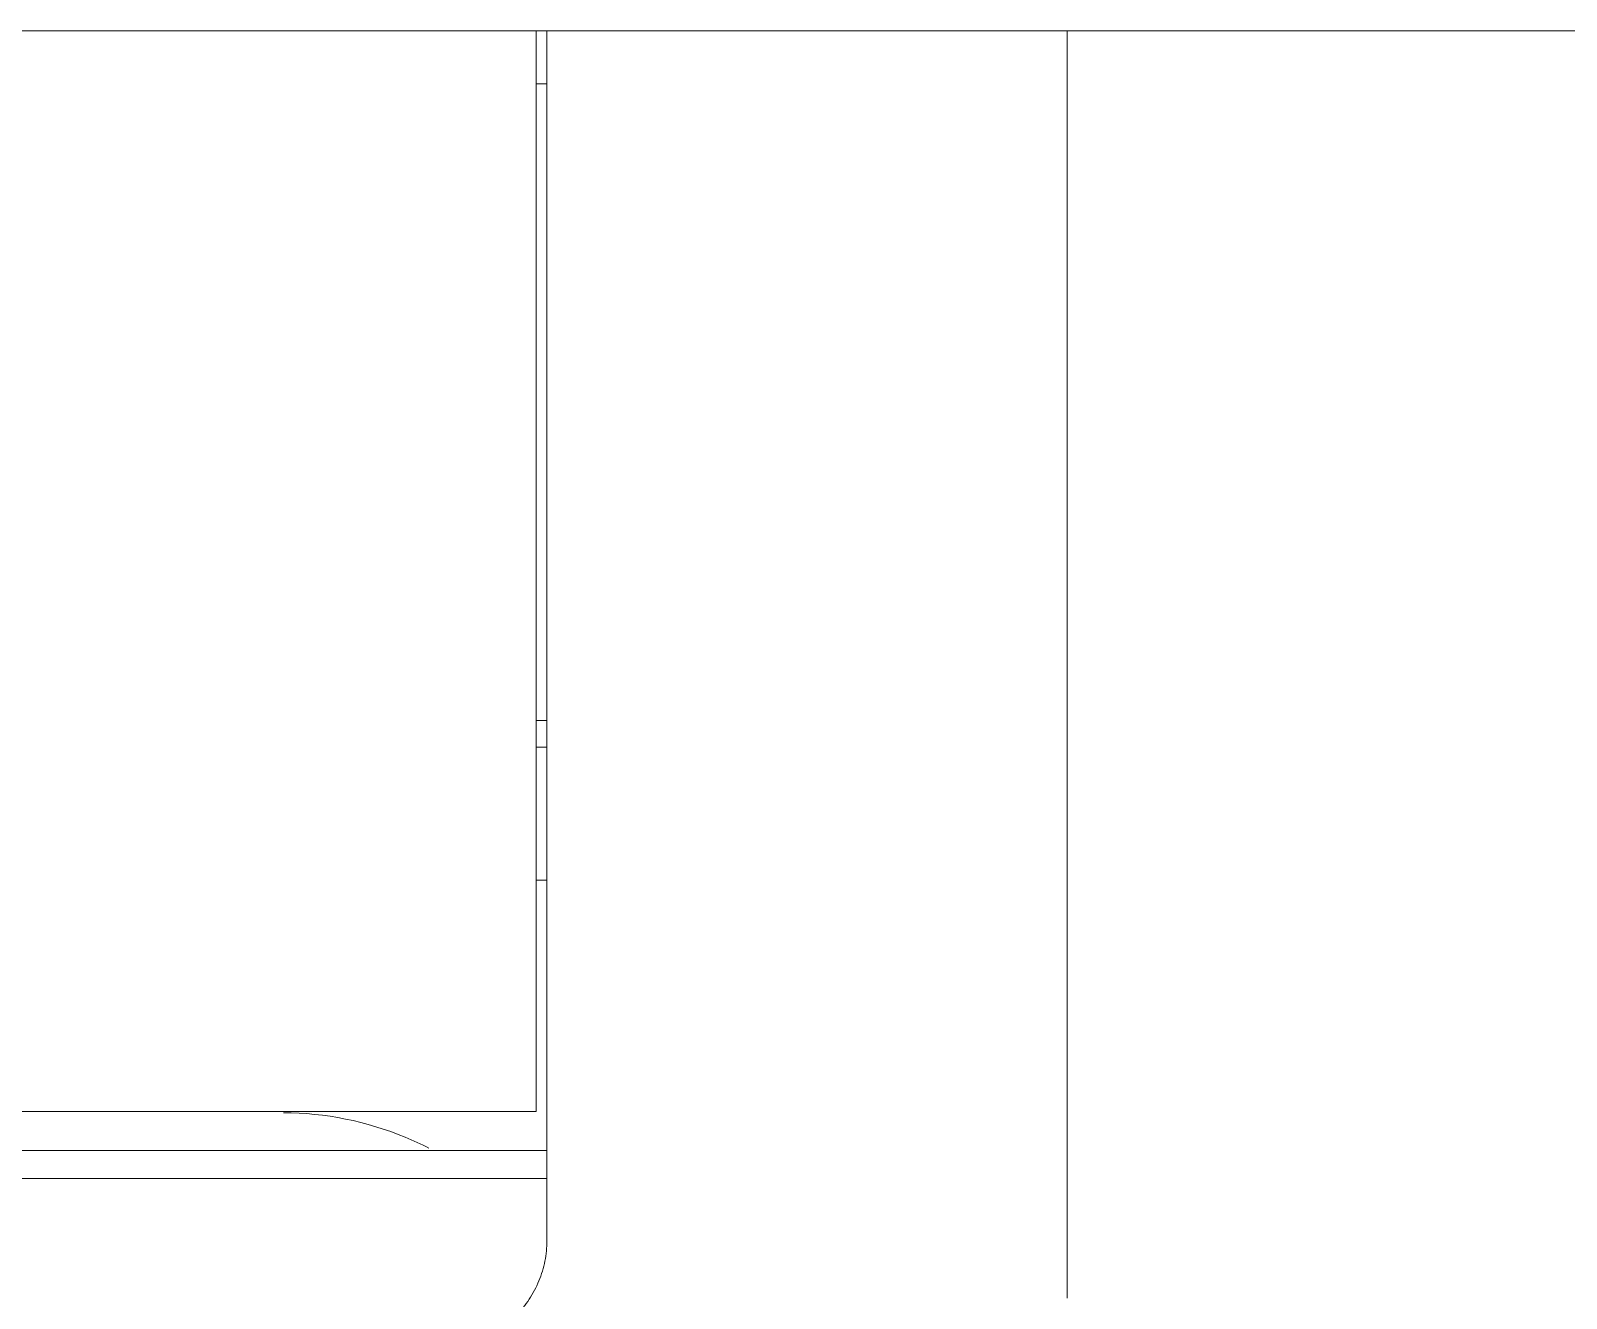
# Model space of a CAD drawing. Header units: millimetres. Extents: x 1359 to 3577, y 1336 to 3557.
# Drawn here: x 2826.41 to 2840.87, y 3318.14 to 3330.08 of the extents above; entities that cross this region are included whole.
import ezdxf

# ---------------------------------------------------------------- set-up
doc = ezdxf.new("R2010")
doc.units = ezdxf.units.MM
doc.set_wipeout_variables(frame=1)
doc.layers.add('000-PI-Oprema', color=30, linetype='Continuous', lineweight=5)

msp = doc.modelspace()

# ---------------------------------------------------------------- linework, layer by layer
for p, q in [((2956.571, 3326.022), (2756.571, 3326.022)), ((2956.571, 3320.858), (2756.571, 3320.858))]:
    msp.add_line(p, q)
at = {"layer": '000-PI-Oprema', "color": 0, "linetype": 'ByBlock', "lineweight": 0}
msp.add_line((2836.271, 3321.317), (2836.271, 3320.867), dxfattribs=at)
for points, knots in [([(2836.271, 3323.233), (2836.271, 3323.233), (2836.271, 3323.221), (2836.271, 3323.171), (2836.271, 3323.078), (2836.271, 3322.937), (2836.271, 3322.727), (2836.271, 3322.499), (2836.271, 3322.275), (2836.271, 3322.08), (2836.271, 3321.948), (2836.271, 3321.854), (2836.271, 3321.765), (2836.271, 3321.679), (2836.271, 3321.593), (2836.271, 3321.513), (2836.271, 3321.415), (2836.271, 3321.325), (2836.271, 3321.264), (2836.271, 3321.23), (2836.271, 3321.209), (2836.271, 3321.198), (2836.271, 3321.193), (2836.271, 3321.205), (2836.271, 3321.245), (2836.271, 3321.289), (2836.271, 3321.314)], [0, 0, 0, 0, 0.054923, 0.109157, 0.158857, 0.213508, 0.264907, 0.320314, 0.369873, 0.418461, 0.471704, 0.5026, 0.551052, 0.617218, 0.660884, 0.691286, 0.712023, 0.730248, 0.751802, 0.781189, 0.80362, 0.828627, 0.856379, 0.904145, 0.9524, 1, 1, 1, 1]), ([(2836.271, 3320.867), (2836.271, 3320.843), (2836.271, 3320.803), (2836.271, 3320.764), (2836.271, 3320.755), (2836.271, 3320.755), (2836.271, 3320.755)], [0, 0, 0, 0, 0.351048, 0.67786, 0.983317, 1, 1, 1, 1])]:
    msp.add_open_spline(points, degree=3, knots=knots, dxfattribs=at)

# ---------------------------------------------------------------- next in the draw order: wipeouts: each hides what was drawn before it
msp.add_wipeout([(2801.371, 3330.083), (2836.171, 3330.083), (2836.171, 3183.083), (2801.371, 3183.083)])

# ---------------------------------------------------------------- next in the draw order: linework, layer by layer
for p, q in [((2831.171, 3330.083), (2806.371, 3330.083)), ((2831.171, 3330.083), (2831.271, 3330.083)), ((2831.171, 3319.9), (2831.171, 3330.083)), ((2836.171, 3330.083), (2831.271, 3330.083)), ((2831.271, 3329.583), (2831.171, 3329.583)), ((2831.171, 3323.583), (2831.271, 3323.583)), ((2831.171, 3323.333), (2831.271, 3323.333)), ((2836.284, 3323.233), (2836.171, 3323.233)), ((2836.284, 3323.227), (2836.171, 3323.227)), ((2831.171, 3322.078), (2831.271, 3322.078)), ((2836.271, 3321.317), (2836.171, 3321.317)), ((2836.271, 3320.867), (2836.171, 3320.867)), ((2836.171, 3320.758), (2836.284, 3320.758)), ((2836.171, 3320.755), (2836.284, 3320.755)), ((2831.171, 3319.9), (2806.371, 3319.9)), ((2831.271, 3319.532), (2806.271, 3319.532)), ((2831.271, 3319.268), (2806.271, 3319.268))]:
    msp.add_line(p, q, dxfattribs=at)
for points, knots in [([(2831.271, 3319.268), (2831.271, 3321.789), (2831.271, 3325.395), (2831.271, 3328.998), (2831.271, 3330.083)], [0, 0, 0, 0, 0.698854, 1, 1, 1, 1]), ([(2836.171, 3330.083), (2836.171, 3328.998), (2836.171, 3325.393), (2836.171, 3321.411), (2836.171, 3318.513), (2836.171, 3318.139)], [0, 0, 0, 0, 0.272684, 0.906013, 1, 1, 1, 1]), ([(2830.159, 3319.554), (2830.087, 3319.591), (2829.655, 3319.79), (2829.182, 3319.887), (2828.789, 3319.887), (2828.789, 3319.887), (2828.789, 3319.887)], [0, 0, 0, 0, 0.171752, 1, 1, 1, 1, 1, 1]), ([(2831.271, 3318.683), (2831.271, 3318.876), (2831.271, 3319.071), (2831.271, 3319.266), (2831.271, 3319.268)], [0, 0, 0, 0, 0.989298, 1, 1, 1, 1]), ([(2831.271, 3318.683), (2831.271, 3318.617), (2831.265, 3318.553), (2831.246, 3318.458), (2831.238, 3318.426), (2831.219, 3318.364), (2831.208, 3318.333), (2831.171, 3318.242), (2831.14, 3318.185), (2831.087, 3318.103), (2831.068, 3318.077), (2831.026, 3318.026), (2831.004, 3318.001), (2830.936, 3317.932), (2830.886, 3317.891), (2830.804, 3317.836), (2830.776, 3317.819), (2830.718, 3317.788), (2830.659, 3317.76), (2830.598, 3317.738), (2830.551, 3317.723), (2830.535, 3317.719), (2830.503, 3317.711), (2830.487, 3317.707), (2830.407, 3317.69), (2830.341, 3317.683), (2830.275, 3317.683)], [0, 0, 0, 0, 0.125, 0.125, 0.1875, 0.1875, 0.25, 0.25, 0.375, 0.375, 0.4375, 0.4375, 0.5, 0.5, 0.625, 0.625, 0.6875, 0.6875, 0.75, 0.8125, 0.8125, 0.84375, 0.84375, 0.875, 0.875, 1, 1, 1, 1])]:
    msp.add_open_spline(points, degree=3, knots=knots, dxfattribs=at)

# ---------------------------------------------------------------- next in the draw order: wipeouts: each hides what was drawn before it
msp.add_wipeout([(2836.171, 3330.083), (2870.971, 3330.083), (2870.971, 3183.083), (2836.171, 3183.083)])

# ---------------------------------------------------------------- next in the draw order: linework, layer by layer
msp.add_line((2841.071, 3330.083), (2836.171, 3330.083), dxfattribs=at)
msp.add_open_spline([(2836.171, 3330.083), (2836.171, 3328.998), (2836.171, 3325.393), (2836.171, 3321.411), (2836.171, 3318.513), (2836.171, 3318.139)], degree=3, knots=[0, 0, 0, 0, 0.272684, 0.906013, 1, 1, 1, 1], dxfattribs=at)

doc.saveas('drawing.dxf')
